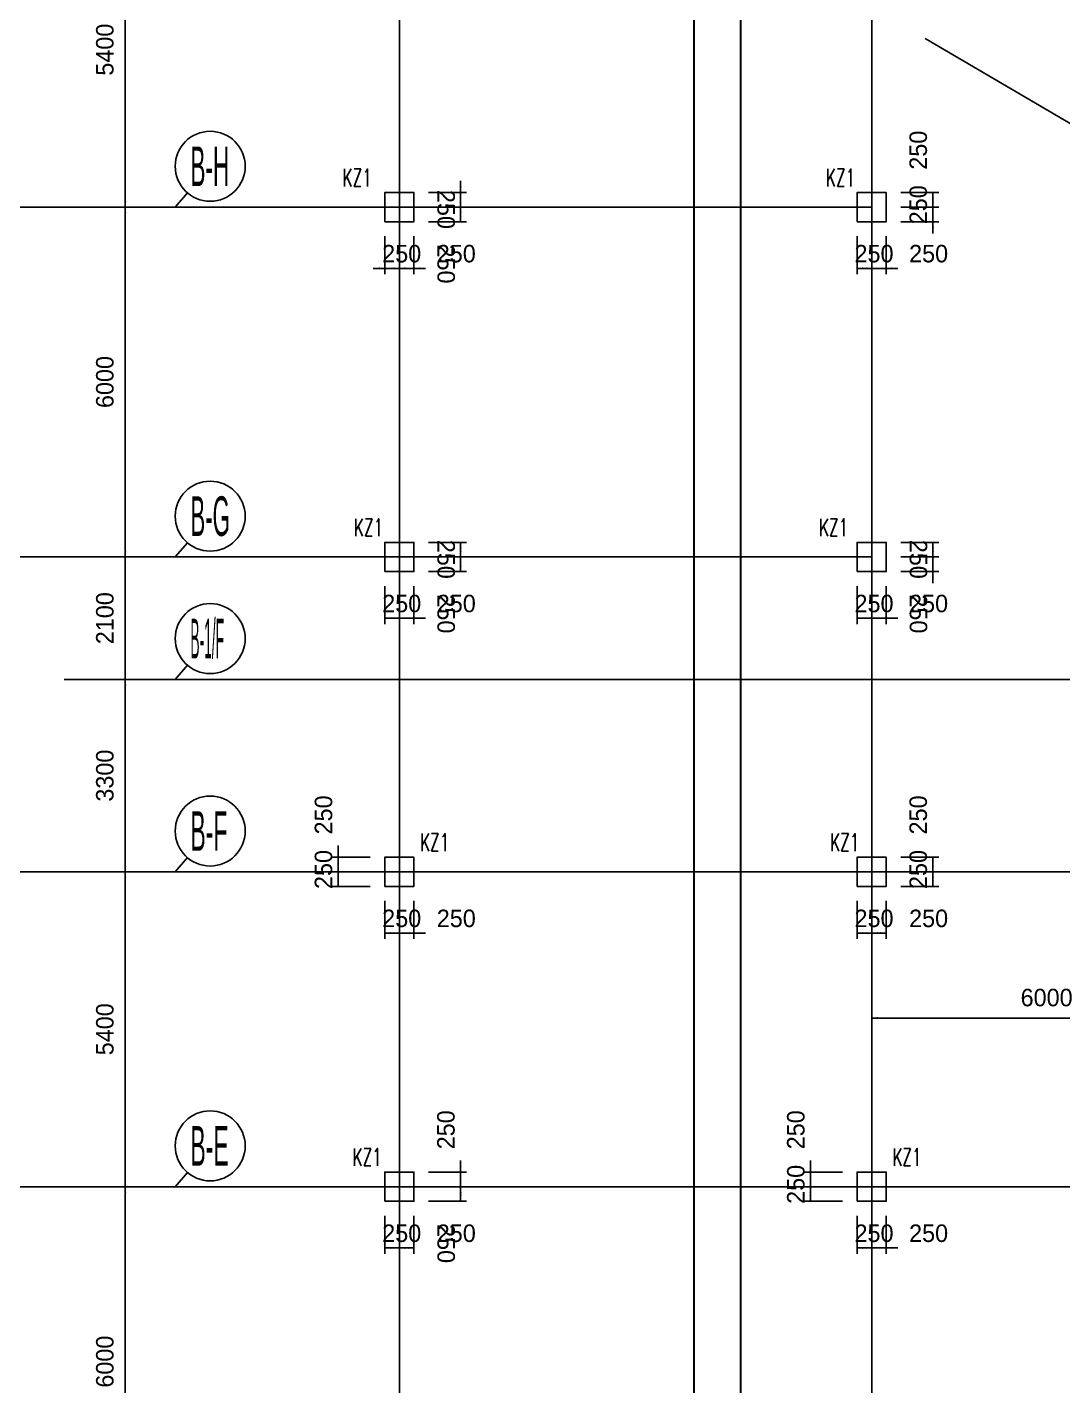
# Model space of a CAD drawing. Extents: x 387171 to 699106, y 11966 to 245688.
# Drawn here: x 564775 to 582536, y 107673 to 130974 of the extents above; entities that cross this region are included whole.
import ezdxf

# ---------------------------------------------------------------- set-up
doc = ezdxf.new("R2010")
doc.units = 0
doc.header["$LTSCALE"] = 100
doc.header["$MEASUREMENT"] = 0
for name, color, linetype in [('COLU', 7, 'Continuous'), ('DIM', 3, 'Continuous'), ('DOTE', 253, 'Continuous'), ('h后浇带', 51, 'Continuous'), ('L-AXIS', 3, 'Continuous'), ('NUM', 7, 'Continuous')]:
    doc.layers.add(name, color=color, linetype=linetype)
doc.styles.add('hztxt', font='hztxt')
doc.styles.get("Standard").update_dxf_attribs({"font": 'standard'})
doc.dimstyles.get("Standard").update_dxf_attribs({"dimtxt": 300, "dimasz": 100, "dimexe": 100, "dimexo": 250, "dimgap": 100, "dimtad": 0, "dimtoh": 1, "dimdec": 0, "dimdsep": 46, "dimcen": 0.09, "dimclrt": 7, "dimadec": 0, "dimazin": 0, "dimtfac": 1, "dimtdec": 4, "dimtofl": 0, "dimtmove": 0, "dimatfit": 3, "dimfxl": 1, "dimtolj": 1, "dimtzin": 0, "dimarcsym": 0})

# ---------------------------------------------------------------- blocks, each defined once
blk = doc.blocks.new('*D2141')
at = {"layer": 'L-AXIS', "color": 0, "linetype": 'ByBlock', "lineweight": -2}
for p, q in [((565446, 111088), (566558, 111088)), ((566458, 105088), (566458, 111088)), ((565446, 105088), (566558, 105088))]:
    blk.add_line(p, q, dxfattribs=at)
for points in [[(566458, 111088), (566474, 110988), (566441, 110988)], [(566458, 105088), (566441, 105188), (566474, 105188)]]:
    blk.add_solid(points, dxfattribs=at)
at = {"layer": 'L-AXIS', "color": 7, "linetype": 'Continuous', "lineweight": -2, "insert": (566108, 108088), "char_height": 300, "width": 770, "attachment_point": 5, "rotation": 90, "style": 'hztxt'}
blk.add_mtext('6000', dxfattribs=at)
blk = doc.blocks.new('_AXISO')
blk.add_circle((0, 0), 0.5)
blk = doc.blocks.new('*D804')
at = {"layer": 'L-AXIS', "color": 0, "linetype": 'ByBlock', "lineweight": -2}
for p, q in [((565446, 127888), (566558, 127888)), ((566458, 121888), (566458, 127888)), ((565446, 121888), (566558, 121888))]:
    blk.add_line(p, q, dxfattribs=at)
for points in [[(566458, 127888), (566474, 127788), (566441, 127788)], [(566458, 121888), (566441, 121988), (566474, 121988)]]:
    blk.add_solid(points, dxfattribs=at)
at = {"layer": 'L-AXIS', "color": 7, "linetype": 'Continuous', "lineweight": -2, "insert": (566108, 124888), "char_height": 300, "width": 770, "attachment_point": 5, "rotation": 90, "style": 'hztxt'}
blk.add_mtext('6000', dxfattribs=at)
blk = doc.blocks.new('*D750')
at = {"layer": 'L-AXIS', "color": 0, "linetype": 'ByBlock', "lineweight": -2}
for p, q in [((565446, 116488), (566558, 116488)), ((566458, 111088), (566458, 116488)), ((565446, 111088), (566558, 111088))]:
    blk.add_line(p, q, dxfattribs=at)
for points in [[(566458, 116488), (566474, 116388), (566441, 116388)], [(566458, 111088), (566441, 111188), (566474, 111188)]]:
    blk.add_solid(points, dxfattribs=at)
at = {"layer": 'L-AXIS', "color": 7, "linetype": 'Continuous', "lineweight": -2, "insert": (566108, 113788), "char_height": 300, "width": 785, "attachment_point": 5, "rotation": 90, "style": 'hztxt'}
blk.add_mtext('5400', dxfattribs=at)
blk = doc.blocks.new('*D348')
at = {"layer": 'L-AXIS', "color": 0, "linetype": 'ByBlock', "lineweight": -2}
for p, q in [((565446, 119788), (566558, 119788)), ((566458, 116488), (566458, 119788)), ((565446, 116488), (566558, 116488))]:
    blk.add_line(p, q, dxfattribs=at)
for points in [[(566458, 119788), (566474, 119688), (566441, 119688)], [(566458, 116488), (566441, 116588), (566474, 116588)]]:
    blk.add_solid(points, dxfattribs=at)
at = {"layer": 'L-AXIS', "color": 7, "linetype": 'Continuous', "lineweight": -2, "insert": (566108, 118138), "char_height": 300, "width": 780, "attachment_point": 5, "rotation": 90, "style": 'hztxt'}
blk.add_mtext('3300', dxfattribs=at)
blk = doc.blocks.new('*D2925')
at = {"layer": 'L-AXIS', "color": 0, "linetype": 'ByBlock', "lineweight": -2}
for p, q in [((565446, 121888), (566558, 121888)), ((566458, 119788), (566458, 121888)), ((565446, 119788), (566558, 119788))]:
    blk.add_line(p, q, dxfattribs=at)
for points in [[(566458, 121888), (566474, 121788), (566441, 121788)], [(566458, 119788), (566441, 119888), (566474, 119888)]]:
    blk.add_solid(points, dxfattribs=at)
at = {"layer": 'L-AXIS', "color": 7, "linetype": 'Continuous', "lineweight": -2, "insert": (566108, 120838), "char_height": 300, "width": 775, "attachment_point": 5, "rotation": 90, "style": 'hztxt'}
blk.add_mtext('2100', dxfattribs=at)
blk = doc.blocks.new('*D2527')
at = {"layer": 'L-AXIS', "color": 0, "linetype": 'ByBlock', "lineweight": -2}
for p, q in [((565446, 133288), (566558, 133288)), ((566458, 127888), (566458, 133288)), ((565446, 127888), (566558, 127888))]:
    blk.add_line(p, q, dxfattribs=at)
for points in [[(566458, 133288), (566474, 133188), (566441, 133188)], [(566458, 127888), (566441, 127988), (566474, 127988)]]:
    blk.add_solid(points, dxfattribs=at)
at = {"layer": 'L-AXIS', "color": 7, "linetype": 'Continuous', "lineweight": -2, "insert": (566108, 130588), "char_height": 300, "width": 785, "attachment_point": 5, "rotation": 90, "style": 'hztxt'}
blk.add_mtext('5400', dxfattribs=at)
blk = doc.blocks.new('*D2097')
at = {"layer": 'L-AXIS', "color": 0, "linetype": 'ByBlock', "lineweight": -2}
for p, q in [((579258, 114738), (579258, 113880)), ((585258, 114738), (585258, 113880)), ((585258, 113980), (579258, 113980))]:
    blk.add_line(p, q, dxfattribs=at)
for points in [[(579258, 113980), (579358, 113997), (579358, 113963)], [(585258, 113980), (585158, 113963), (585158, 113997)]]:
    blk.add_solid(points, dxfattribs=at)
at = {"layer": 'L-AXIS', "color": 7, "linetype": 'Continuous', "lineweight": -2, "insert": (582258, 114330), "char_height": 300, "width": 770, "attachment_point": 5, "style": 'hztxt'}
blk.add_mtext('6000', dxfattribs=at)
blk = doc.blocks.new('*D1572')
at = {"layer": 'DIM', "color": 0, "linetype": 'ByBlock', "lineweight": -2}
for p, q in [((570908, 127388), (570908, 126738)), ((571158, 127388), (571158, 126738)), ((570708, 126838), (571358, 126838))]:
    blk.add_line(p, q, dxfattribs=at)
for points in [[(570908, 126838), (570808, 126821), (570808, 126855)], [(571158, 126838), (571258, 126855), (571258, 126821)]]:
    blk.add_solid(points, dxfattribs=at)
at = {"layer": 'DIM', "color": 7, "linetype": 'Continuous', "lineweight": -2, "insert": (571198, 127088), "char_height": 300, "width": 566.67, "attachment_point": 5, "style": 'hztxt'}
blk.add_mtext('250', dxfattribs=at)
blk = doc.blocks.new('*D1494')
at = {"layer": 'DIM', "color": 0, "linetype": 'ByBlock', "lineweight": -2}
for p, q in [((571158, 127388), (571158, 126738)), ((571408, 127388), (571408, 126738)), ((570958, 126838), (571608, 126838))]:
    blk.add_line(p, q, dxfattribs=at)
for points in [[(571158, 126838), (571058, 126821), (571058, 126855)], [(571408, 126838), (571508, 126855), (571508, 126821)]]:
    blk.add_solid(points, dxfattribs=at)
at = {"layer": 'DIM', "color": 7, "linetype": 'Continuous', "lineweight": -2, "insert": (572134, 127088), "char_height": 300, "width": 566.67, "attachment_point": 5, "style": 'hztxt'}
blk.add_mtext('250', dxfattribs=at)
blk = doc.blocks.new('*D1067')
at = {"layer": 'DIM', "color": 0, "linetype": 'ByBlock', "lineweight": -2}
for p, q in [((571658, 127888), (572308, 127888)), ((572208, 127638), (572208, 127888)), ((571658, 127638), (572308, 127638))]:
    blk.add_line(p, q, dxfattribs=at)
for points in [[(572208, 127888), (572225, 127788), (572191, 127788)], [(572208, 127638), (572191, 127738), (572225, 127738)]]:
    blk.add_solid(points, dxfattribs=at)
at = {"layer": 'DIM', "color": 7, "linetype": 'Continuous', "lineweight": -2, "insert": (571958, 126912), "char_height": 300, "width": 566.67, "attachment_point": 5, "rotation": 270, "style": 'hztxt'}
blk.add_mtext('250', dxfattribs=at)
blk = doc.blocks.new('*D611')
at = {"layer": 'DIM', "color": 0, "linetype": 'ByBlock', "lineweight": -2}
for p, q in [((572208, 127688), (572208, 128338)), ((571658, 128138), (572308, 128138)), ((571658, 127888), (572308, 127888))]:
    blk.add_line(p, q, dxfattribs=at)
for points in [[(572208, 128138), (572191, 128238), (572225, 128238)], [(572208, 127888), (572225, 127788), (572191, 127788)]]:
    blk.add_solid(points, dxfattribs=at)
at = {"layer": 'DIM', "color": 7, "linetype": 'Continuous', "lineweight": -2, "insert": (571958, 127848), "char_height": 300, "width": 566.67, "attachment_point": 5, "rotation": 270, "style": 'hztxt'}
blk.add_mtext('250', dxfattribs=at)
blk = doc.blocks.new('*D582')
at = {"layer": 'DIM', "color": 0, "linetype": 'ByBlock', "lineweight": -2}
for p, q in [((579008, 127388), (579008, 126738)), ((579258, 127388), (579258, 126738)), ((579008, 126838), (579258, 126838))]:
    blk.add_line(p, q, dxfattribs=at)
for points in [[(579008, 126838), (579108, 126855), (579108, 126821)], [(579258, 126838), (579158, 126821), (579158, 126855)]]:
    blk.add_solid(points, dxfattribs=at)
at = {"layer": 'DIM', "color": 7, "linetype": 'Continuous', "lineweight": -2, "insert": (579298, 127088), "char_height": 300, "width": 566.67, "attachment_point": 5, "style": 'hztxt'}
blk.add_mtext('250', dxfattribs=at)
blk = doc.blocks.new('*D127')
at = {"layer": 'DIM', "color": 0, "linetype": 'ByBlock', "lineweight": -2}
for p, q in [((579258, 127388), (579258, 126738)), ((579508, 127388), (579508, 126738)), ((579058, 126838), (579708, 126838))]:
    blk.add_line(p, q, dxfattribs=at)
for points in [[(579258, 126838), (579158, 126821), (579158, 126855)], [(579508, 126838), (579608, 126855), (579608, 126821)]]:
    blk.add_solid(points, dxfattribs=at)
at = {"layer": 'DIM', "color": 7, "linetype": 'Continuous', "lineweight": -2, "insert": (580234, 127088), "char_height": 300, "width": 566.67, "attachment_point": 5, "style": 'hztxt'}
blk.add_mtext('250', dxfattribs=at)
blk = doc.blocks.new('*D2719')
at = {"layer": 'DIM', "color": 0, "linetype": 'ByBlock', "lineweight": -2}
for p, q in [((580308, 127438), (580308, 128088)), ((579758, 127888), (580408, 127888)), ((579758, 127638), (580408, 127638))]:
    blk.add_line(p, q, dxfattribs=at)
for points in [[(580308, 127888), (580291, 127988), (580325, 127988)], [(580308, 127638), (580325, 127538), (580291, 127538)]]:
    blk.add_solid(points, dxfattribs=at)
at = {"layer": 'DIM', "color": 7, "linetype": 'Continuous', "lineweight": -2, "insert": (580058, 127928), "char_height": 300, "width": 566.67, "attachment_point": 5, "rotation": 90, "style": 'hztxt'}
blk.add_mtext('250', dxfattribs=at)
blk = doc.blocks.new('*D2648')
at = {"layer": 'DIM', "color": 0, "linetype": 'ByBlock', "lineweight": -2}
for p, q in [((579758, 128138), (580408, 128138)), ((580308, 127888), (580308, 128138)), ((579758, 127888), (580408, 127888))]:
    blk.add_line(p, q, dxfattribs=at)
for points in [[(580308, 128138), (580325, 128038), (580291, 128038)], [(580308, 127888), (580291, 127988), (580325, 127988)]]:
    blk.add_solid(points, dxfattribs=at)
at = {"layer": 'DIM', "color": 7, "linetype": 'Continuous', "lineweight": -2, "insert": (580058, 128864), "char_height": 300, "width": 566.67, "attachment_point": 5, "rotation": 90, "style": 'hztxt'}
blk.add_mtext('250', dxfattribs=at)
blk = doc.blocks.new('*D157')
at = {"layer": 'DIM', "color": 0, "linetype": 'ByBlock', "lineweight": -2}
for p, q in [((570908, 121388), (570908, 120738)), ((571158, 121388), (571158, 120738)), ((570908, 120838), (571158, 120838))]:
    blk.add_line(p, q, dxfattribs=at)
for points in [[(570908, 120838), (571008, 120855), (571008, 120821)], [(571158, 120838), (571058, 120821), (571058, 120855)]]:
    blk.add_solid(points, dxfattribs=at)
at = {"layer": 'DIM', "color": 7, "linetype": 'Continuous', "lineweight": -2, "insert": (571198, 121088), "char_height": 300, "width": 566.67, "attachment_point": 5, "style": 'hztxt'}
blk.add_mtext('250', dxfattribs=at)
blk = doc.blocks.new('*D2707')
at = {"layer": 'DIM', "color": 0, "linetype": 'ByBlock', "lineweight": -2}
for p, q in [((571158, 121388), (571158, 120738)), ((571408, 121388), (571408, 120738)), ((570958, 120838), (571608, 120838))]:
    blk.add_line(p, q, dxfattribs=at)
for points in [[(571158, 120838), (571058, 120821), (571058, 120855)], [(571408, 120838), (571508, 120855), (571508, 120821)]]:
    blk.add_solid(points, dxfattribs=at)
at = {"layer": 'DIM', "color": 7, "linetype": 'Continuous', "lineweight": -2, "insert": (572134, 121088), "char_height": 300, "width": 566.67, "attachment_point": 5, "style": 'hztxt'}
blk.add_mtext('250', dxfattribs=at)
blk = doc.blocks.new('*D2673')
at = {"layer": 'DIM', "color": 0, "linetype": 'ByBlock', "lineweight": -2}
for p, q in [((571658, 121888), (572308, 121888)), ((572208, 121638), (572208, 121888)), ((571658, 121638), (572308, 121638))]:
    blk.add_line(p, q, dxfattribs=at)
for points in [[(572208, 121888), (572225, 121788), (572191, 121788)], [(572208, 121638), (572191, 121738), (572225, 121738)]]:
    blk.add_solid(points, dxfattribs=at)
at = {"layer": 'DIM', "color": 7, "linetype": 'Continuous', "lineweight": -2, "insert": (571958, 120912), "char_height": 300, "width": 566.67, "attachment_point": 5, "rotation": 270, "style": 'hztxt'}
blk.add_mtext('250', dxfattribs=at)
blk = doc.blocks.new('*D2229')
at = {"layer": 'DIM', "color": 0, "linetype": 'ByBlock', "lineweight": -2}
for p, q in [((571658, 122138), (572308, 122138)), ((572208, 121888), (572208, 122138)), ((571658, 121888), (572308, 121888))]:
    blk.add_line(p, q, dxfattribs=at)
for points in [[(572208, 122138), (572225, 122038), (572191, 122038)], [(572208, 121888), (572191, 121988), (572225, 121988)]]:
    blk.add_solid(points, dxfattribs=at)
at = {"layer": 'DIM', "color": 7, "linetype": 'Continuous', "lineweight": -2, "insert": (571958, 121848), "char_height": 300, "width": 566.67, "attachment_point": 5, "rotation": 270, "style": 'hztxt'}
blk.add_mtext('250', dxfattribs=at)
blk = doc.blocks.new('*D1797')
at = {"layer": 'DIM', "color": 0, "linetype": 'ByBlock', "lineweight": -2}
for p, q in [((579008, 121388), (579008, 120738)), ((579258, 121388), (579258, 120738)), ((579008, 120838), (579258, 120838))]:
    blk.add_line(p, q, dxfattribs=at)
for points in [[(579008, 120838), (579108, 120855), (579108, 120821)], [(579258, 120838), (579158, 120821), (579158, 120855)]]:
    blk.add_solid(points, dxfattribs=at)
at = {"layer": 'DIM', "color": 7, "linetype": 'Continuous', "lineweight": -2, "insert": (579298, 121088), "char_height": 300, "width": 566.67, "attachment_point": 5, "style": 'hztxt'}
blk.add_mtext('250', dxfattribs=at)
blk = doc.blocks.new('*D1720')
at = {"layer": 'DIM', "color": 0, "linetype": 'ByBlock', "lineweight": -2}
for p, q in [((579258, 121388), (579258, 120738)), ((579508, 121388), (579508, 120738)), ((579058, 120838), (579708, 120838))]:
    blk.add_line(p, q, dxfattribs=at)
for points in [[(579258, 120838), (579158, 120821), (579158, 120855)], [(579508, 120838), (579608, 120855), (579608, 120821)]]:
    blk.add_solid(points, dxfattribs=at)
at = {"layer": 'DIM', "color": 7, "linetype": 'Continuous', "lineweight": -2, "insert": (580234, 121088), "char_height": 300, "width": 566.67, "attachment_point": 5, "style": 'hztxt'}
blk.add_mtext('250', dxfattribs=at)
blk = doc.blocks.new('*D1308')
at = {"layer": 'DIM', "color": 0, "linetype": 'ByBlock', "lineweight": -2}
for p, q in [((579758, 121888), (580408, 121888)), ((580308, 121438), (580308, 122088)), ((579758, 121638), (580408, 121638))]:
    blk.add_line(p, q, dxfattribs=at)
for points in [[(580308, 121888), (580291, 121988), (580325, 121988)], [(580308, 121638), (580325, 121538), (580291, 121538)]]:
    blk.add_solid(points, dxfattribs=at)
at = {"layer": 'DIM', "color": 7, "linetype": 'Continuous', "lineweight": -2, "insert": (580058, 120912), "char_height": 300, "width": 566.67, "attachment_point": 5, "rotation": 270, "style": 'hztxt'}
blk.add_mtext('250', dxfattribs=at)
blk = doc.blocks.new('*D842')
at = {"layer": 'DIM', "color": 0, "linetype": 'ByBlock', "lineweight": -2}
for p, q in [((579758, 122138), (580408, 122138)), ((580308, 121888), (580308, 122138)), ((579758, 121888), (580408, 121888))]:
    blk.add_line(p, q, dxfattribs=at)
for points in [[(580308, 122138), (580325, 122038), (580291, 122038)], [(580308, 121888), (580291, 121988), (580325, 121988)]]:
    blk.add_solid(points, dxfattribs=at)
at = {"layer": 'DIM', "color": 7, "linetype": 'Continuous', "lineweight": -2, "insert": (580058, 121848), "char_height": 300, "width": 566.67, "attachment_point": 5, "rotation": 270, "style": 'hztxt'}
blk.add_mtext('250', dxfattribs=at)
blk = doc.blocks.new('*D2048')
at = {"layer": 'DIM', "color": 0, "linetype": 'ByBlock', "lineweight": -2}
for p, q in [((570658, 116738), (570008, 116738)), ((570108, 116938), (570108, 116288)), ((570658, 116488), (570008, 116488))]:
    blk.add_line(p, q, dxfattribs=at)
for points in [[(570108, 116738), (570091, 116838), (570125, 116838)], [(570108, 116488), (570125, 116388), (570091, 116388)]]:
    blk.add_solid(points, dxfattribs=at)
at = {"layer": 'DIM', "color": 7, "linetype": 'Continuous', "lineweight": -2, "insert": (569858, 117464), "char_height": 300, "width": 566.67, "attachment_point": 5, "rotation": 90, "style": 'hztxt'}
blk.add_mtext('250', dxfattribs=at)
blk = doc.blocks.new('*D1585')
at = {"layer": 'DIM', "color": 0, "linetype": 'ByBlock', "lineweight": -2}
for p, q in [((570658, 116488), (570008, 116488)), ((570108, 116488), (570108, 116238)), ((570658, 116238), (570008, 116238))]:
    blk.add_line(p, q, dxfattribs=at)
for points in [[(570108, 116488), (570125, 116388), (570091, 116388)], [(570108, 116238), (570091, 116338), (570125, 116338)]]:
    blk.add_solid(points, dxfattribs=at)
at = {"layer": 'DIM', "color": 7, "linetype": 'Continuous', "lineweight": -2, "insert": (569858, 116528), "char_height": 300, "width": 566.67, "attachment_point": 5, "rotation": 90, "style": 'hztxt'}
blk.add_mtext('250', dxfattribs=at)
blk = doc.blocks.new('*D1555')
at = {"layer": 'DIM', "color": 0, "linetype": 'ByBlock', "lineweight": -2}
for p, q in [((570908, 115988), (570908, 115338)), ((571158, 115988), (571158, 115338)), ((570908, 115438), (571158, 115438))]:
    blk.add_line(p, q, dxfattribs=at)
for points in [[(570908, 115438), (571008, 115455), (571008, 115421)], [(571158, 115438), (571058, 115421), (571058, 115455)]]:
    blk.add_solid(points, dxfattribs=at)
at = {"layer": 'DIM', "color": 7, "linetype": 'Continuous', "lineweight": -2, "insert": (571198, 115688), "char_height": 300, "width": 566.67, "attachment_point": 5, "style": 'hztxt'}
blk.add_mtext('250', dxfattribs=at)
blk = doc.blocks.new('*D1084')
at = {"layer": 'DIM', "color": 0, "linetype": 'ByBlock', "lineweight": -2}
for p, q in [((571158, 115988), (571158, 115338)), ((571408, 115988), (571408, 115338)), ((570958, 115438), (571608, 115438))]:
    blk.add_line(p, q, dxfattribs=at)
for points in [[(571158, 115438), (571058, 115421), (571058, 115455)], [(571408, 115438), (571508, 115455), (571508, 115421)]]:
    blk.add_solid(points, dxfattribs=at)
at = {"layer": 'DIM', "color": 7, "linetype": 'Continuous', "lineweight": -2, "insert": (572134, 115688), "char_height": 300, "width": 566.67, "attachment_point": 5, "style": 'hztxt'}
blk.add_mtext('250', dxfattribs=at)
blk = doc.blocks.new('*D667')
at = {"layer": 'DIM', "color": 0, "linetype": 'ByBlock', "lineweight": -2}
for p, q in [((579008, 115988), (579008, 115338)), ((579258, 115988), (579258, 115338)), ((579008, 115438), (579258, 115438))]:
    blk.add_line(p, q, dxfattribs=at)
for points in [[(579008, 115438), (579108, 115455), (579108, 115421)], [(579258, 115438), (579158, 115421), (579158, 115455)]]:
    blk.add_solid(points, dxfattribs=at)
at = {"layer": 'DIM', "color": 7, "linetype": 'Continuous', "lineweight": -2, "insert": (579298, 115688), "char_height": 300, "width": 566.67, "attachment_point": 5, "style": 'hztxt'}
blk.add_mtext('250', dxfattribs=at)
blk = doc.blocks.new('*D596')
at = {"layer": 'DIM', "color": 0, "linetype": 'ByBlock', "lineweight": -2}
for p, q in [((579258, 115988), (579258, 115338)), ((579508, 115988), (579508, 115338)), ((579258, 115438), (579508, 115438))]:
    blk.add_line(p, q, dxfattribs=at)
for points in [[(579258, 115438), (579358, 115455), (579358, 115421)], [(579508, 115438), (579408, 115421), (579408, 115455)]]:
    blk.add_solid(points, dxfattribs=at)
at = {"layer": 'DIM', "color": 7, "linetype": 'Continuous', "lineweight": -2, "insert": (580234, 115688), "char_height": 300, "width": 566.67, "attachment_point": 5, "style": 'hztxt'}
blk.add_mtext('250', dxfattribs=at)
blk = doc.blocks.new('*D191')
at = {"layer": 'DIM', "color": 0, "linetype": 'ByBlock', "lineweight": -2}
for p, q in [((579758, 116488), (580408, 116488)), ((580308, 116238), (580308, 116488)), ((579758, 116238), (580408, 116238))]:
    blk.add_line(p, q, dxfattribs=at)
for points in [[(580308, 116488), (580325, 116388), (580291, 116388)], [(580308, 116238), (580291, 116338), (580325, 116338)]]:
    blk.add_solid(points, dxfattribs=at)
at = {"layer": 'DIM', "color": 7, "linetype": 'Continuous', "lineweight": -2, "insert": (580058, 116528), "char_height": 300, "width": 566.67, "attachment_point": 5, "rotation": 90, "style": 'hztxt'}
blk.add_mtext('250', dxfattribs=at)
blk = doc.blocks.new('*D2736')
at = {"layer": 'DIM', "color": 0, "linetype": 'ByBlock', "lineweight": -2}
for p, q in [((579758, 116738), (580408, 116738)), ((580308, 116488), (580308, 116738)), ((579758, 116488), (580408, 116488))]:
    blk.add_line(p, q, dxfattribs=at)
for points in [[(580308, 116738), (580325, 116638), (580291, 116638)], [(580308, 116488), (580291, 116588), (580325, 116588)]]:
    blk.add_solid(points, dxfattribs=at)
at = {"layer": 'DIM', "color": 7, "linetype": 'Continuous', "lineweight": -2, "insert": (580058, 117464), "char_height": 300, "width": 566.67, "attachment_point": 5, "rotation": 90, "style": 'hztxt'}
blk.add_mtext('250', dxfattribs=at)
blk = doc.blocks.new('*D759')
at = {"layer": 'DIM', "color": 0, "linetype": 'ByBlock', "lineweight": -2}
for p, q in [((570908, 110588), (570908, 109938)), ((571158, 110588), (571158, 109938)), ((570908, 110038), (571158, 110038))]:
    blk.add_line(p, q, dxfattribs=at)
for points in [[(570908, 110038), (571008, 110055), (571008, 110021)], [(571158, 110038), (571058, 110021), (571058, 110055)]]:
    blk.add_solid(points, dxfattribs=at)
at = {"layer": 'DIM', "color": 7, "linetype": 'Continuous', "lineweight": -2, "insert": (571198, 110288), "char_height": 300, "width": 566.67, "attachment_point": 5, "style": 'hztxt'}
blk.add_mtext('250', dxfattribs=at)
blk = doc.blocks.new('*D366')
at = {"layer": 'DIM', "color": 0, "linetype": 'ByBlock', "lineweight": -2}
for p, q in [((571158, 110588), (571158, 109938)), ((571408, 110588), (571408, 109938)), ((571158, 110038), (571408, 110038))]:
    blk.add_line(p, q, dxfattribs=at)
for points in [[(571158, 110038), (571258, 110055), (571258, 110021)], [(571408, 110038), (571308, 110021), (571308, 110055)]]:
    blk.add_solid(points, dxfattribs=at)
at = {"layer": 'DIM', "color": 7, "linetype": 'Continuous', "lineweight": -2, "insert": (572134, 110288), "char_height": 300, "width": 566.67, "attachment_point": 5, "style": 'hztxt'}
blk.add_mtext('250', dxfattribs=at)
blk = doc.blocks.new('*D277')
at = {"layer": 'DIM', "color": 0, "linetype": 'ByBlock', "lineweight": -2}
for p, q in [((571658, 111088), (572308, 111088)), ((572208, 110838), (572208, 111088)), ((571658, 110838), (572308, 110838))]:
    blk.add_line(p, q, dxfattribs=at)
for points in [[(572208, 111088), (572225, 110988), (572191, 110988)], [(572208, 110838), (572191, 110938), (572225, 110938)]]:
    blk.add_solid(points, dxfattribs=at)
at = {"layer": 'DIM', "color": 7, "linetype": 'Continuous', "lineweight": -2, "insert": (571958, 110112), "char_height": 300, "width": 566.67, "attachment_point": 5, "rotation": 270, "style": 'hztxt'}
blk.add_mtext('250', dxfattribs=at)
blk = doc.blocks.new('*D2869')
at = {"layer": 'DIM', "color": 0, "linetype": 'ByBlock', "lineweight": -2}
for p, q in [((572208, 110888), (572208, 111538)), ((571658, 111338), (572308, 111338)), ((571658, 111088), (572308, 111088))]:
    blk.add_line(p, q, dxfattribs=at)
for points in [[(572208, 111338), (572191, 111438), (572225, 111438)], [(572208, 111088), (572225, 110988), (572191, 110988)]]:
    blk.add_solid(points, dxfattribs=at)
at = {"layer": 'DIM', "color": 7, "linetype": 'Continuous', "lineweight": -2, "insert": (571958, 112064), "char_height": 300, "width": 566.67, "attachment_point": 5, "rotation": 90, "style": 'hztxt'}
blk.add_mtext('250', dxfattribs=at)
blk = doc.blocks.new('*D2436')
at = {"layer": 'DIM', "color": 0, "linetype": 'ByBlock', "lineweight": -2}
for p, q in [((578208, 111538), (578208, 110888)), ((578758, 111338), (578108, 111338)), ((578758, 111088), (578108, 111088))]:
    blk.add_line(p, q, dxfattribs=at)
for points in [[(578208, 111338), (578191, 111438), (578225, 111438)], [(578208, 111088), (578225, 110988), (578191, 110988)]]:
    blk.add_solid(points, dxfattribs=at)
at = {"layer": 'DIM', "color": 7, "linetype": 'Continuous', "lineweight": -2, "insert": (577958, 112064), "char_height": 300, "width": 566.67, "attachment_point": 5, "rotation": 90, "style": 'hztxt'}
blk.add_mtext('250', dxfattribs=at)
blk = doc.blocks.new('*D2406')
at = {"layer": 'DIM', "color": 0, "linetype": 'ByBlock', "lineweight": -2}
for p, q in [((578758, 111088), (578108, 111088)), ((578208, 111088), (578208, 110838)), ((578758, 110838), (578108, 110838))]:
    blk.add_line(p, q, dxfattribs=at)
for points in [[(578208, 111088), (578225, 110988), (578191, 110988)], [(578208, 110838), (578191, 110938), (578225, 110938)]]:
    blk.add_solid(points, dxfattribs=at)
at = {"layer": 'DIM', "color": 7, "linetype": 'Continuous', "lineweight": -2, "insert": (577958, 111128), "char_height": 300, "width": 566.67, "attachment_point": 5, "rotation": 90, "style": 'hztxt'}
blk.add_mtext('250', dxfattribs=at)
blk = doc.blocks.new('*D1921')
at = {"layer": 'DIM', "color": 0, "linetype": 'ByBlock', "lineweight": -2}
for p, q in [((579008, 110588), (579008, 109938)), ((579258, 110588), (579258, 109938)), ((579008, 110038), (579258, 110038))]:
    blk.add_line(p, q, dxfattribs=at)
for points in [[(579008, 110038), (579108, 110055), (579108, 110021)], [(579258, 110038), (579158, 110021), (579158, 110055)]]:
    blk.add_solid(points, dxfattribs=at)
at = {"layer": 'DIM', "color": 7, "linetype": 'Continuous', "lineweight": -2, "insert": (579298, 110288), "char_height": 300, "width": 566.67, "attachment_point": 5, "style": 'hztxt'}
blk.add_mtext('250', dxfattribs=at)
blk = doc.blocks.new('*D1514')
at = {"layer": 'DIM', "color": 0, "linetype": 'ByBlock', "lineweight": -2}
for p, q in [((579258, 110588), (579258, 109938)), ((579508, 110588), (579508, 109938)), ((579058, 110038), (579708, 110038))]:
    blk.add_line(p, q, dxfattribs=at)
for points in [[(579258, 110038), (579158, 110021), (579158, 110055)], [(579508, 110038), (579608, 110055), (579608, 110021)]]:
    blk.add_solid(points, dxfattribs=at)
at = {"layer": 'DIM', "color": 7, "linetype": 'Continuous', "lineweight": -2, "insert": (580234, 110288), "char_height": 300, "width": 566.67, "attachment_point": 5, "style": 'hztxt'}
blk.add_mtext('250', dxfattribs=at)
blk = doc.blocks.new('后浇带现场')
at = {"color": 6, "lineweight": 30}
for points in [[(806265, 663346), (787754, 674230), (759207, 674230), (759207, 625070)], [(805860, 662656), (787536, 673430), (760007, 673430), (760007, 625070)]]:
    blk.add_lwpolyline(points, dxfattribs=at)
at = {"layer": 'h后浇带', "color": 1}
for p, q in [((759207, 651530), (759207, 730049)), ((760007, 730049), (760007, 651530)), ((759207, 651530), (759207, 650730))]:
    blk.add_line(p, q, dxfattribs=at)

msp = doc.modelspace()

# ---------------------------------------------------------------- linework, layer by layer
at = {"layer": 'COLU'}
for points in [[(570908.1, 127637.9), (571408.1, 127637.9), (571408.1, 128137.9), (570908.1, 128137.9)], [(579008.1, 127637.9), (579508.1, 127637.9), (579508.1, 128137.9), (579008.1, 128137.9)], [(570908.1, 121637.9), (571408.1, 121637.9), (571408.1, 122137.9), (570908.1, 122137.9)], [(579008.1, 121637.9), (579508.1, 121637.9), (579508.1, 122137.9), (579008.1, 122137.9)], [(570908.1, 116237.9), (571408.1, 116237.9), (571408.1, 116737.9), (570908.1, 116737.9)], [(579008.1, 116237.9), (579508.1, 116237.9), (579508.1, 116737.9), (579008.1, 116737.9)], [(570908.1, 110837.9), (571408.1, 110837.9), (571408.1, 111337.9), (570908.1, 111337.9)], [(579008.1, 110837.9), (579508.1, 110837.9), (579508.1, 111337.9), (579008.1, 111337.9)]]:
    msp.add_lwpolyline(points, close=True, dxfattribs=at)
at = {"layer": 'DOTE'}
for p, q in [((571158.1, 213087.9), (571158.1, 94087.9)), ((579258.1, 213087.9), (579258.1, 100087.9)), ((580177.5, 130781.5), (629391, 101845)), ((510308.1, 127887.9), (579258.1, 127887.9)), ((516558.1, 121887.9), (579258.1, 121887.9)), ((565409.3, 119787.9), (585258.1, 119787.9)), ((518658.1, 116487.9), (596358.1, 116487.9)), ((524658.1, 111087.9), (596358.1, 111087.9))]:
    msp.add_line(p, q, dxfattribs=at)
at = {"layer": 'L-AXIS'}
for p, q in [((567313.6, 127887.9), (567523.1, 128132.4)), ((565446, 127887.9), (567313.6, 127887.9)), ((567313.6, 121887.9), (567523.1, 122132.4)), ((565446, 121887.9), (567313.6, 121887.9)), ((567313.6, 119787.9), (567523.1, 120032.4)), ((565446, 119787.9), (567313.6, 119787.9)), ((567313.6, 116487.9), (567523.1, 116732.4)), ((565446, 116487.9), (567313.6, 116487.9)), ((567313.6, 111087.9), (567523.1, 111332.4)), ((565446, 111087.9), (567313.6, 111087.9))]:
    msp.add_line(p, q, dxfattribs=at)

# ---------------------------------------------------------------- block references
at = {"color": 3, "lineweight": 30}
msp.add_blockref('后浇带现场', (-182998.7, -527042.1), dxfattribs=at)
at = {"layer": 'L-AXIS'}
ref = msp.add_blockref('_AXISO', (567913.6, 128587.9), dxfattribs=dict(at, xscale=1199.999999999997, yscale=1200, rotation=359.9996457873818))
ref.add_attrib('A', 'B-H', (567574.2, 128248.5), dxfattribs={"height": 678.82, "style": 'hztxt', "width": 0.42623})
ref = msp.add_blockref('_AXISO', (567913.6, 122587.9), dxfattribs=dict(at, xscale=1199.999999999997, yscale=1200, rotation=359.9996457873818))
ref.add_attrib('A', 'B-G', (567574.2, 122248.5), dxfattribs={"height": 678.82, "style": 'hztxt', "width": 0.419355})
ref = msp.add_blockref('_AXISO', (567913.6, 120487.9), dxfattribs=dict(at, xscale=1199.999999999997, yscale=1200, rotation=359.9996457873818))
ref.add_attrib('A', 'B-1/F', (567574.2, 120148.5), dxfattribs={"height": 678.82, "style": 'hztxt', "width": 0.26})
ref = msp.add_blockref('_AXISO', (567913.6, 117187.9), dxfattribs=dict(at, xscale=1199.999999999997, yscale=1200, rotation=359.9996457873818))
ref.add_attrib('A', 'B-F', (567574.2, 116848.5), dxfattribs={"height": 678.82, "style": 'hztxt', "width": 0.433333})
ref = msp.add_blockref('_AXISO', (567913.6, 111787.9), dxfattribs=dict(at, xscale=1199.999999999997, yscale=1200, rotation=359.9996457873818))
ref.add_attrib('A', 'B-E', (567574.2, 111448.5), dxfattribs={"height": 678.82, "style": 'hztxt', "width": 0.433333})

# ---------------------------------------------------------------- texts
at = {"layer": 'NUM', "color": 200, "width": 0.7}
for p in [(570185.2, 128244), (578475.1, 128244), (570378.4, 122244), (578355.8, 122244), (571514.1, 116844), (578545.9, 116844), (570355.1, 111444), (579614.1, 111444)]:
    msp.add_text('KZ1', height=300, dxfattribs=at).set_placement(p)

# ---------------------------------------------------------------- dimensions: what is measured, and where the dimension line sits
at = {"layer": 'DIM', "color": 200}
for p1, p2, picture, middle in [((579508.1, 127887.9), (579508.1, 128137.9), '*D2648', (580058.1, 128356)), ((571408.1, 127887.9), (571408.1, 128137.9), '*D611', (571958.1, 128356)), ((579508.1, 127637.9), (579508.1, 127887.9), '*D2719', (580058.1, 127419.9)), ((571408.1, 127637.9), (571408.1, 127887.9), '*D1067', (571958.1, 127419.9)), ((570908.1, 127637.9), (571158.1, 127637.9), '*D1572', (570690, 127087.9)), ((571158.1, 127637.9), (571408.1, 127637.9), '*D1494', (571626.1, 127087.9)), ((579008.1, 127637.9), (579258.1, 127637.9), '*D582', (578790, 127087.9)), ((579258.1, 127637.9), (579508.1, 127637.9), '*D127', (579726.1, 127087.9)), ((571408.1, 121887.9), (571408.1, 122137.9), '*D2229', (571958.1, 122356)), ((579508.1, 121887.9), (579508.1, 122137.9), '*D842', (580058.1, 122356)), ((571408.1, 121637.9), (571408.1, 121887.9), '*D2673', (571958.1, 121419.9)), ((579508.1, 121637.9), (579508.1, 121887.9), '*D1308', (580058.1, 121419.9)), ((570908.1, 121637.9), (571158.1, 121637.9), '*D157', (570690, 121087.9)), ((571158.1, 121637.9), (571408.1, 121637.9), '*D2707', (571626.1, 121087.9)), ((579008.1, 121637.9), (579258.1, 121637.9), '*D1797', (578790, 121087.9)), ((579258.1, 121637.9), (579508.1, 121637.9), '*D1720', (579726.1, 121087.9)), ((570908.1, 116737.9), (570908.1, 116487.9), '*D2048', (569858.1, 116956)), ((579508.1, 116487.9), (579508.1, 116737.9), '*D2736', (580058.1, 116956)), ((570908.1, 116487.9), (570908.1, 116237.9), '*D1585', (569858.1, 116019.9)), ((579508.1, 116237.9), (579508.1, 116487.9), '*D191', (580058.1, 116019.9)), ((570908.1, 116237.9), (571158.1, 116237.9), '*D1555', (570690, 115687.9)), ((571158.1, 116237.9), (571408.1, 116237.9), '*D1084', (571626.1, 115687.9)), ((579008.1, 116237.9), (579258.1, 116237.9), '*D667', (578790, 115687.9)), ((579258.1, 116237.9), (579508.1, 116237.9), '*D596', (579726.1, 115687.9)), ((571408.1, 111087.9), (571408.1, 111337.9), '*D2869', (571958.1, 111556)), ((579008.1, 111337.9), (579008.1, 111087.9), '*D2436', (577958.1, 111556)), ((579008.1, 111087.9), (579008.1, 110837.9), '*D2406', (577958.1, 110619.9)), ((571408.1, 110837.9), (571408.1, 111087.9), '*D277', (571958.1, 110619.9)), ((570908.1, 110837.9), (571158.1, 110837.9), '*D759', (570690, 110287.9)), ((571158.1, 110837.9), (571408.1, 110837.9), '*D366', (571626.1, 110287.9)), ((579008.1, 110837.9), (579258.1, 110837.9), '*D1921', (578790, 110287.9)), ((579258.1, 110837.9), (579508.1, 110837.9), '*D1514', (579726.1, 110287.9))]:
    dim = msp.add_aligned_dim(p1=p1, p2=p2, distance=-800, dimstyle='Standard', dxfattribs=at)
    dim.commit()
    dim.dimension.update_dxf_attribs({"geometry": picture, "text_midpoint": middle})
at = {"layer": 'L-AXIS'}
for base, p1, p2, picture, middle in [((566457.5, 133287.9), (565196, 127887.9), (565196, 133287.9), '*D2527', (566107.5, 130587.9)), ((566457.5, 127887.9), (565196, 121887.9), (565196, 127887.9), '*D804', (566107.5, 124887.9)), ((566457.5, 121887.9), (565196, 119787.9), (565196, 121887.9), '*D2925', (566107.5, 120837.9)), ((566457.5, 119787.9), (565196, 116487.9), (565196, 119787.9), '*D348', (566107.5, 118137.9)), ((566457.5, 116487.9), (565196, 111087.9), (565196, 116487.9), '*D750', (566107.5, 113787.9)), ((566457.5, 111087.9), (565196, 105087.9), (565196, 111087.9), '*D2141', (566107.5, 108087.9))]:
    dim = msp.add_linear_dim(base=base, p1=p1, p2=p2, angle=90, dimstyle='Standard', dxfattribs=at)
    dim.commit()
    dim.dimension.update_dxf_attribs({"geometry": picture, "text_midpoint": middle})
dim = msp.add_linear_dim(base=(579258.1, 113980), p1=(585258.1, 114988.4), p2=(579258.1, 114988.4), dimstyle='Standard', dxfattribs=at)
dim.commit()
dim.dimension.update_dxf_attribs({"geometry": '*D2097', "text_midpoint": (582258.1, 114330)})

doc.saveas('drawing.dxf')
